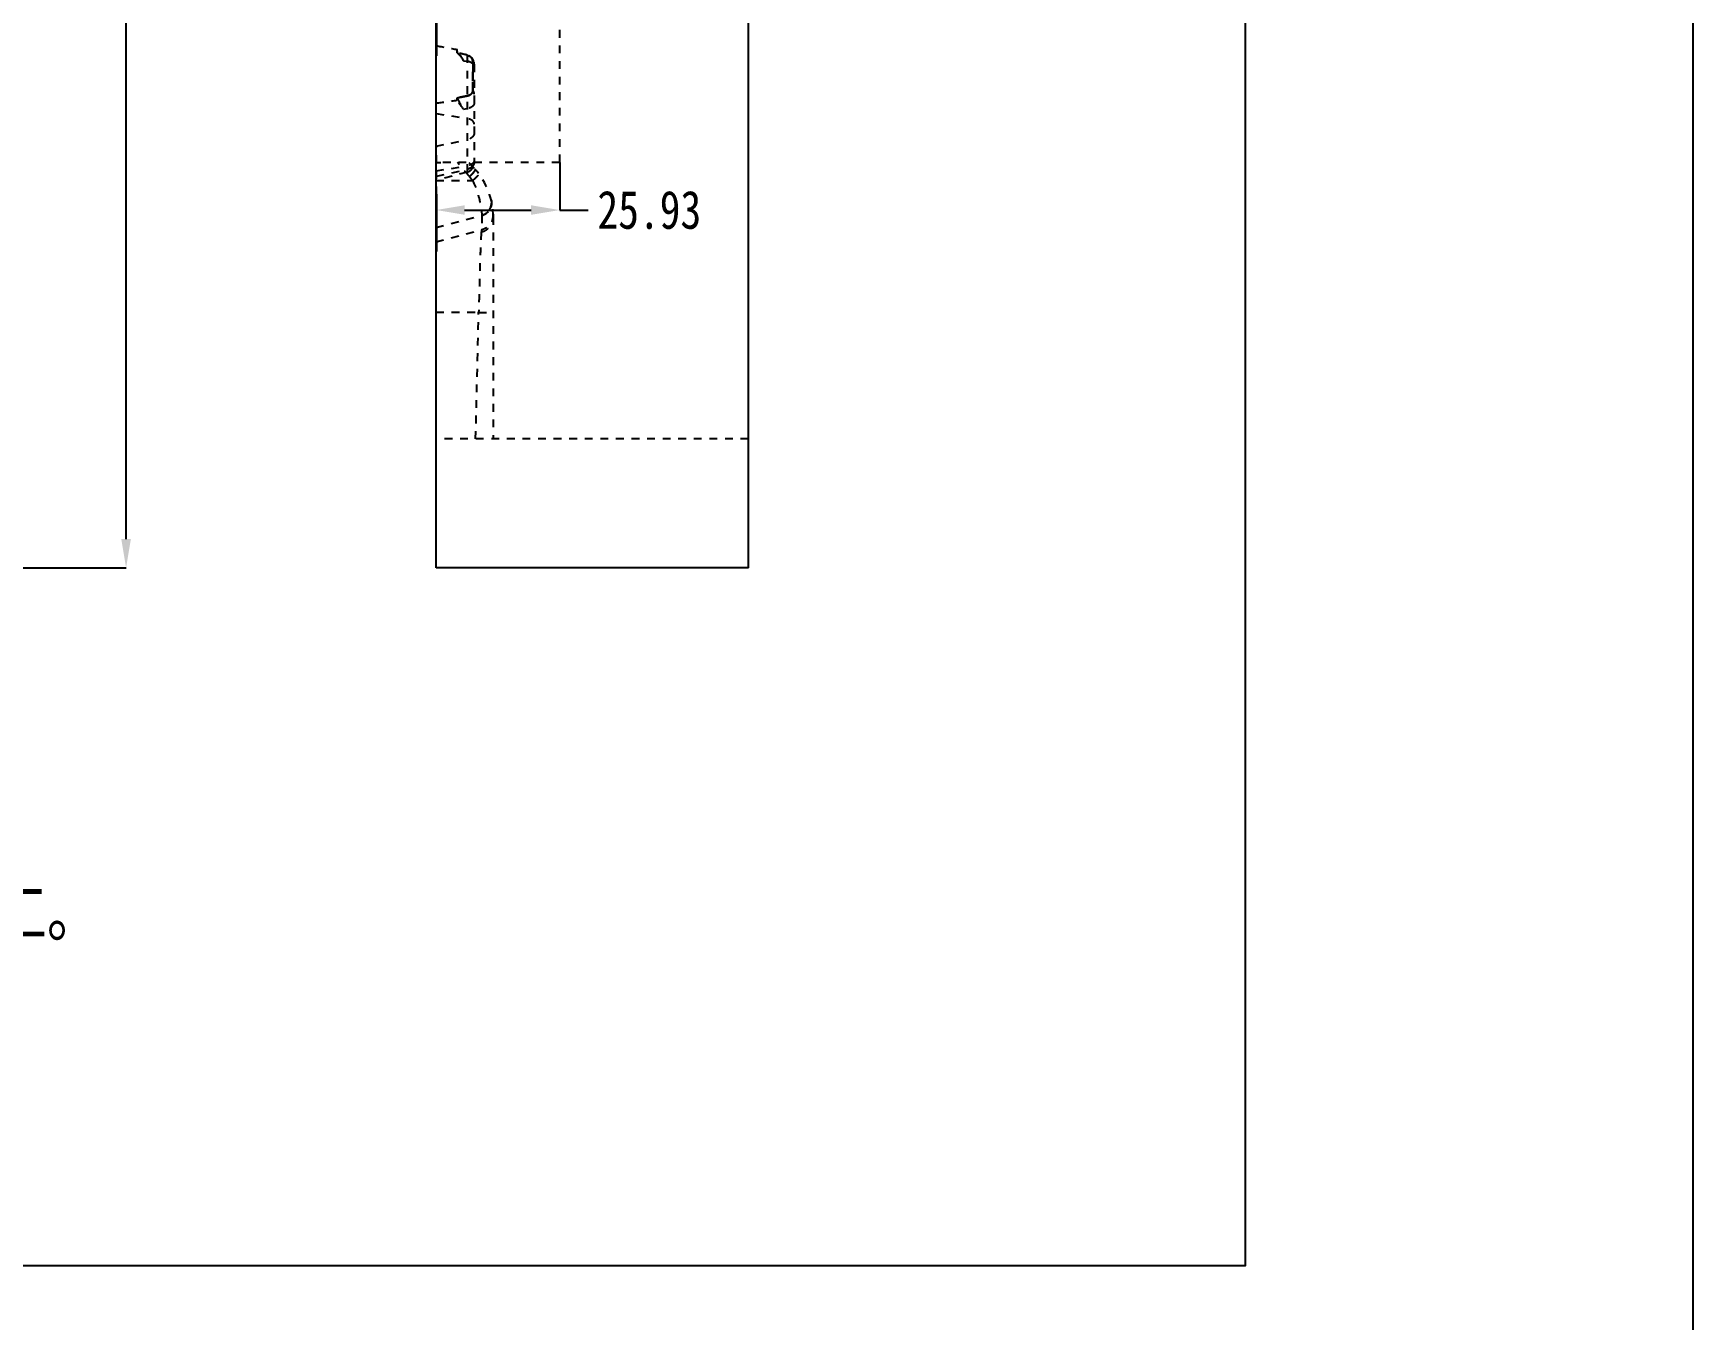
# Model space of a CAD drawing. Header units: millimetres. Extents: x 835 to 1873, y -1769 to 372.
# Drawn here: x 1525 to 1873.1, y -770.1 to -500.3 of the extents above; entities that cross this region are included whole.
import ezdxf

# ---------------------------------------------------------------- set-up
doc = ezdxf.new("R2010")
doc.units = ezdxf.units.MM
doc.header["$LTSCALE"] = 16.335
doc.header["$PDMODE"] = 3
doc.header["$PDSIZE"] = 0.3125
doc.linetypes.add('HIDDEN', pattern=[0.2, 0.1, -0.1])
doc.layers.get('0').update_dxf_attribs({"linetype": 'CONTINUOUS'})
doc.layers.get('Defpoints').update_dxf_attribs({"linetype": 'CONTINUOUS'})
doc.layers.add('DEFAULT_2', color=8, linetype='HIDDEN')
doc.styles.get("Standard").update_dxf_attribs({"font": 'txt', "width": 0.8})
doc.dimstyles.get("Standard").update_dxf_attribs({"dimtxt": 0.15625, "dimasz": 0.1875, "dimexe": 0.125, "dimexo": 0.0625, "dimtad": 0, "dimtih": 1, "dimtoh": 1, "dimdsep": 46, "dimtxsty": 'Standard', "dimcen": 0.09, "dimadec": 0, "dimazin": 0, "dimtp": 0.01, "dimtm": 0.01, "dimtfac": 1, "dimtofl": 0, "dimtmove": 0, "dimatfit": 3, "dimfxl": 0, "dimtolj": 1, "dimarcsym": 0})

# ---------------------------------------------------------------- blocks, each defined once
blk = doc.blocks.new('*D64')
at = {"color": 4, "lineweight": -2}
for p, q in [((1462.03, -272.42), (1544.52, -272.42)), ((1544.52, -278.42), (1544.52, -413.83)), ((1544.52, -606.42), (1544.52, -442.63)), ((1462.03, -612.42), (1544.52, -612.42))]:
    blk.add_line(p, q, dxfattribs=at)
at = {"color": 4}
for points in [[(1543.52, -278.42), (1545.52, -278.42), (1544.52, -272.42)], [(1543.52, -606.42), (1545.52, -606.42), (1544.52, -612.42)]]:
    blk.add_solid(points, dxfattribs=at)
at = {"layer": 'Defpoints', "color": 0}
for p in [(1462.03, -272.42), (1462.03, -612.42), (1544.52, -612.42)]:
    blk.add_point(p, dxfattribs=at)
at = {"color": 6, "insert": (1544.52, -428.23), "char_height": 8, "attachment_point": 5, "rotation": 90}
blk.add_mtext('\\A1;340.00', dxfattribs=at)
blk = doc.blocks.new('*D65')
at = {"color": 4, "lineweight": -2}
for p, q in [((1635.46, -527.42), (1635.46, -537.41)), ((1609.53, -534.76), (1609.53, -537.41)), ((1615.53, -537.41), (1629.46, -537.41)), ((1635.46, -537.41), (1641.46, -537.41))]:
    blk.add_line(p, q, dxfattribs=at)
at = {"color": 4}
for points in [[(1615.53, -536.41), (1615.53, -538.41), (1609.53, -537.41)], [(1629.46, -536.41), (1629.46, -538.41), (1635.46, -537.41)]]:
    blk.add_solid(points, dxfattribs=at)
at = {"layer": 'Defpoints', "color": 0}
for p in [(1635.46, -527.42), (1609.53, -534.76), (1609.53, -537.41)]:
    blk.add_point(p, dxfattribs=at)
at = {"color": 6, "insert": (1654.26, -537.41), "char_height": 8, "attachment_point": 5}
blk.add_mtext('\\A1;25.93', dxfattribs=at)

msp = doc.modelspace()

# ---------------------------------------------------------------- linework, layer by layer
at = {"color": 7, "linetype": 'Continuous'}
for p, q in [((1675.034, -612.42), (1675.034, -272.42)), ((1609.534, -612.42), (1609.534, -452.966)), ((1609.634, -493.047), (1609.634, -505.047)), ((1609.534, -505.047), (1609.634, -505.047)), ((1609.534, -534.108), (1609.634, -534.108)), ((1609.634, -534.108), (1609.634, -546.108)), ((1609.534, -546.108), (1609.634, -546.108)), ((1675.034, -612.42), (1609.534, -612.42))]:
    msp.add_line(p, q, dxfattribs=at)
for points in [[(834.681, 372.378), (1873.117, 372.378), (1873.117, -1769.492), (834.681, -1769.492)], [(1041.792, -194.361), (1779.21, -194.361), (1779.21, -758.821), (1041.792, -758.821)]]:
    msp.add_lwpolyline(points, close=True)
at = {"layer": 'DEFAULT_2', "color": 8, "linetype": 'HIDDEN'}
for p, q in [((1635.464, -527.42), (1635.464, -323.42)), ((1609.634, -504.343), (1609.534, -504.343)), ((1613.922, -503.75), (1613.923, -504.423)), ((1613.923, -504.088), (1613.922, -503.75)), ((1613.923, -504.423), (1613.923, -504.088)), ((1615.3, -506.101), (1616.052, -506.222)), ((1616.052, -504.929), (1616.421, -505.066)), ((1616.052, -504.929), (1616.052, -529.446)), ((1617.247, -506.378), (1617.247, -506.867)), ((1617.247, -506.867), (1617.248, -507.179)), ((1617.248, -507.179), (1617.248, -507.396)), ((1617.248, -507.396), (1617.25, -508.43)), ((1617.534, -506.859), (1617.534, -527.514)), ((1617.252, -509.424), (1617.25, -508.43)), ((1617.254, -510.389), (1617.252, -509.424)), ((1617.258, -512.252), (1617.254, -510.389)), ((1613.94, -513.879), (1613.941, -514.389)), ((1613.941, -514.135), (1613.94, -513.879)), ((1613.941, -514.389), (1613.941, -514.135)), ((1609.534, -517.173), (1616.052, -518.223)), ((1615.3, -516.27), (1616.052, -516.149)), ((1609.534, -524.028), (1616.052, -522.684)), ((1609.634, -524.157), (1609.534, -524.178)), ((1609.634, -534.108), (1609.634, -524.157)), ((1609.534, -529.199), (1616.052, -528.149)), ((1609.634, -530.303), (1616.052, -528.882)), ((1635.464, -527.42), (1610.56, -527.42)), ((1616.411, -527.42), (1617.683, -528.834)), ((1616.052, -529.446), (1609.534, -531.193)), ((1609.534, -531.057), (1609.634, -531.033)), ((1609.534, -531.222), (1617.177, -531.222)), ((1609.534, -541.07), (1619.127, -538.538)), ((1621.534, -538.869), (1621.534, -585.42)), ((1609.534, -544.088), (1619.06, -541.574)), ((1609.634, -543.716), (1609.534, -543.716)), ((1609.534, -558.86), (1618.466, -558.86)), ((1675.034, -585.42), (1609.534, -585.42))]:
    msp.add_line(p, q, dxfattribs=at)
for centre, radius, start, end in [((1610.818, -508.151), 4.874, 39.771, 42.63443), ((1615.667, -506.595), 1.706, 59.77557, 63.7023), ((1615.534, -506.857), 2, 0, 63.6263), ((1615.86, -506.338), 1.382, 34.81313, 43.54046), ((1615.878, -506.324), 1.36, 27.66556, 34.77965), ((1615.858, -506.334), 1.382, 18.59485, 27.62214), ((1615.782, -506.359), 1.463, 12.99685, 18.58822), ((1594.778, -405.686), 109.877, 280.04374, 280.42533), ((1629.38, -506.803), 16.984, 204.62241, 206.97959), ((1598.012, -423.313), 91.956, 280.43049, 280.63956), ((1600.099, -434.415), 80.66, 280.63886, 280.9095), ((1603.194, -450.398), 64.38, 280.89686, 281.52041), ((1616.194, -512.285), 1.06, 328.15564, 338.39105), ((1616.165, -512.274), 1.091, 338.43778, 345.1046), ((476.483, -1496.374), 1494.264, 40.274377, 40.424747), ((479.148, -1494.103), 1490.763, 40.274005, 40.424728), ((1615.534, -527.514), 2, 285, 0), ((1615.868, -527.128), 1.71, 317.12166, 319.06983), ((1616.175, -527.285), 1.36, 354.24192, 359.9868), ((1606.534, -538.869), 15, 0, 41.98721), ((1607.035, -538.472), 12.467, 35.56043, 40.29944), ((1607.062, -538.451), 12.433, 35.55403, 40.30583), ((1618.46, -535.902), 2.71, 324.07926, 13.97745), ((1618.427, -535.877), 2.752, 284.72739, 324.03269), ((1618.248, -538.404), 3.277, 342.79806, 2.17153), ((-6047.582, -388.049), 7667.951, 358.5250646, 358.7235808), ((-6012.548, -388.891), 7632.907, 358.5246137, 358.7240414)]:
    msp.add_arc(centre, radius, start, end, dxfattribs=at)
for centre, major_axis, ratio, start_param, end_param in [((1647.529, -438.42), (331.947, -55.984), 0.2084257, -1.650299, -1.6370097), ((1646.18, -438.42), (331.947, 55.984), 0.2084257, -1.7164887, -1.7031481), ((1610.56, -438.42), (332.153, 0), 0.2679492, -1.5738862, -1.5707963)]:
    msp.add_ellipse(centre, major_axis=major_axis, ratio=ratio, start_param=start_param, end_param=end_param, dxfattribs=at)
for points in [[(1615.3, -506.101), (1614.84, -505.318), (1614.381, -504.534), (1613.922, -503.75)], [(1616.052, -504.929), (1615.345, -504.749), (1614.635, -504.583), (1613.923, -504.423)], [(1617.27, -506.787), (1617.224, -506.738), (1617.173, -506.693), (1617.121, -506.652)], [(1617.247, -506.378), (1617.246, -506.261), (1617.233, -506.144), (1617.207, -506.03)], [(1617.534, -507.168), (1617.534, -507.029), (1617.508, -506.888), (1617.461, -506.758)], [(1615.3, -516.27), (1614.847, -515.643), (1614.394, -515.016), (1613.941, -514.389)], [(1617.22, -512.555), (1617.246, -512.457), (1617.259, -512.354), (1617.258, -512.252)], [(1617.527, -527.421), (1617.514, -527.556), (1617.479, -527.691), (1617.428, -527.816)]]:
    msp.add_open_spline(points, degree=3, dxfattribs=at)
for points, knots in [([(1613.923, -504.423), (1614.041, -504.502), (1614.279, -504.707), (1614.765, -505.251), (1615.09, -505.743), (1615.3, -506.101)], [0, 0, 0, 0, 0.19451, 0.4293557, 1, 1, 1, 1]), ([(1613.923, -504.423), (1613.949, -504.44), (1614.056, -504.517), (1614.157, -504.604), (1614.23, -504.674)], [0, 0, 0, 0, 0.2306639, 1, 1, 1, 1]), ([(1614.23, -504.674), (1614.245, -504.688), (1614.304, -504.745), (1614.361, -504.804), (1614.403, -504.85)], [0, 0, 0, 0, 0.2415984, 1, 1, 1, 1]), ([(1614.564, -505.033), (1614.594, -505.069), (1614.718, -505.223), (1614.835, -505.382), (1614.921, -505.506)], [0, 0, 0, 0, 0.2379518, 1, 1, 1, 1]), ([(1614.921, -505.506), (1614.953, -505.552), (1615.085, -505.747), (1615.209, -505.947), (1615.3, -506.101)], [0, 0, 0, 0, 0.2407536, 1, 1, 1, 1]), ([(1617.534, -507.384), (1617.534, -507.25), (1617.447, -506.96), (1617.114, -506.613), (1616.632, -506.354), (1616.254, -506.255), (1616.052, -506.222)], [0, 0, 0, 0, 0.1980535, 0.4264598, 0.6961041, 1, 1, 1, 1]), ([(1616.645, -506.384), (1616.599, -506.366), (1616.406, -506.295), (1616.205, -506.247), (1616.052, -506.222)], [0, 0, 0, 0, 0.2418833, 1, 1, 1, 1]), ([(1616.422, -505.065), (1616.563, -505.135), (1616.812, -505.304), (1617.152, -505.735), (1617.246, -506.131), (1617.247, -506.378)], [0, 0, 0, 0, 0.2896958, 0.5452852, 1, 1, 1, 1]), ([(1616.862, -505.386), (1616.839, -505.361), (1616.737, -505.261), (1616.62, -505.176), (1616.525, -505.121)], [0, 0, 0, 0, 0.2389321, 1, 1, 1, 1]), ([(1617.121, -506.652), (1617.087, -506.625), (1616.939, -506.519), (1616.774, -506.436), (1616.645, -506.384)], [0, 0, 0, 0, 0.2361178, 1, 1, 1, 1]), ([(1617.534, -507.168), (1617.534, -507.029), (1617.482, -506.743), (1617.337, -506.492), (1617.247, -506.378)], [0, 0, 0, 0, 0.4884282, 1, 1, 1, 1]), ([(1617.461, -506.758), (1617.449, -506.724), (1617.393, -506.59), (1617.315, -506.464), (1617.247, -506.378)], [0, 0, 0, 0, 0.2450947, 1, 1, 1, 1]), ([(1617.534, -507.384), (1617.534, -507.279), (1617.483, -507.055), (1617.35, -506.871), (1617.27, -506.787)], [0, 0, 0, 0, 0.4750614, 1, 1, 1, 1]), ([(1617.25, -508.43), (1617.251, -508.761), (1617.253, -510.035), (1617.256, -511.309), (1617.258, -512.252)], [0, 0, 0, 0, 0.2593682, 1, 1, 1, 1]), ([(1616.052, -513.48), (1615.877, -513.516), (1615.174, -513.656), (1614.47, -513.785), (1613.94, -513.879)], [0, 0, 0, 0, 0.2490628, 1, 1, 1, 1]), ([(1613.94, -513.879), (1614.143, -514.322), (1614.561, -515.14), (1615.047, -515.921), (1615.3, -516.27)], [0, 0, 0, 0, 0.5303839, 1, 1, 1, 1]), ([(1617.093, -512.848), (1616.996, -513.002), (1616.68, -513.295), (1616.28, -513.434), (1616.052, -513.48)], [0, 0, 0, 0, 0.4389272, 1, 1, 1, 1]), ([(1616.052, -513.48), (1616.095, -513.472), (1616.26, -513.433), (1616.42, -513.376), (1616.533, -513.323)], [0, 0, 0, 0, 0.2619333, 1, 1, 1, 1]), ([(1617.534, -514.987), (1617.534, -515.121), (1617.447, -515.411), (1617.114, -515.758), (1616.632, -516.017), (1616.254, -516.116), (1616.052, -516.149)], [0, 0, 0, 0, 0.1980535, 0.4264598, 0.6961041, 1, 1, 1, 1]), ([(1616.533, -513.323), (1616.562, -513.309), (1616.67, -513.254), (1616.771, -513.187), (1616.84, -513.131)], [0, 0, 0, 0, 0.2647081, 1, 1, 1, 1]), ([(1616.84, -513.131), (1616.867, -513.109), (1616.963, -513.024), (1617.045, -512.924), (1617.095, -512.844)], [0, 0, 0, 0, 0.2661287, 1, 1, 1, 1]), ([(1617.258, -512.252), (1617.258, -512.303), (1617.246, -512.51), (1617.176, -512.715), (1617.093, -512.848)], [0, 0, 0, 0, 0.2448288, 1, 1, 1, 1]), ([(1617.534, -513.094), (1617.534, -512.947), (1617.485, -512.646), (1617.346, -512.376), (1617.258, -512.252)], [0, 0, 0, 0, 0.4928066, 1, 1, 1, 1]), ([(1617.534, -519.384), (1617.534, -519.251), (1617.447, -518.96), (1617.114, -518.613), (1616.632, -518.354), (1616.254, -518.255), (1616.052, -518.223)], [0, 0, 0, 0, 0.1980535, 0.4264598, 0.6961041, 1, 1, 1, 1]), ([(1617.534, -521.197), (1617.534, -521.365), (1617.456, -521.717), (1617.131, -522.168), (1616.646, -522.509), (1616.257, -522.641), (1616.052, -522.684)], [0, 0, 0, 0, 0.2239993, 0.4623392, 0.7218121, 1, 1, 1, 1]), ([(1617.534, -526.987), (1617.534, -527.121), (1617.447, -527.412), (1617.114, -527.759), (1616.632, -528.018), (1616.254, -528.117), (1616.052, -528.149)], [0, 0, 0, 0, 0.1980535, 0.4264598, 0.6961041, 1, 1, 1, 1]), ([(1617.534, -527.285), (1617.534, -527.466), (1617.458, -527.839), (1617.022, -528.498), (1616.449, -528.794), (1616.052, -528.882)], [0, 0, 0, 0, 0.2326695, 0.475552, 1, 1, 1, 1]), ([(1616.645, -528.659), (1616.599, -528.685), (1616.41, -528.78), (1616.207, -528.847), (1616.052, -528.882)], [0, 0, 0, 0, 0.2466477, 1, 1, 1, 1]), ([(1617.683, -528.834), (1617.73, -528.886), (1617.696, -529.048), (1617.603, -529.224), (1617.471, -529.424), (1617.294, -529.646), (1616.989, -529.988), (1616.729, -530.24), (1616.543, -530.408)], [0, 0, 0, 0, 0.1051847, 0.1965138, 0.3149467, 0.4584388, 0.6235765, 1, 1, 1, 1]), ([(1616.543, -530.408), (1616.729, -530.24), (1616.989, -529.988), (1617.294, -529.646), (1617.471, -529.424), (1617.603, -529.224), (1617.696, -529.048), (1617.73, -528.886), (1617.683, -528.834)], [0, 0, 0, 0, 0.3764244, 0.5415625, 0.685055, 0.803488, 0.894817, 1, 1, 1, 1]), ([(1617.121, -528.291), (1617.087, -528.327), (1616.944, -528.469), (1616.778, -528.586), (1616.645, -528.659)], [0, 0, 0, 0, 0.2445648, 1, 1, 1, 1]), ([(1617.428, -527.816), (1617.412, -527.855), (1617.341, -528.009), (1617.243, -528.151), (1617.16, -528.248)], [0, 0, 0, 0, 0.2460036, 1, 1, 1, 1]), ([(1617.177, -531.222), (1617.377, -531.069), (1617.658, -530.84), (1617.992, -530.528), (1618.188, -530.325), (1618.339, -530.14), (1618.447, -529.978), (1618.501, -529.824), (1618.46, -529.77)], [0, 0, 0, 0, 0.3793753, 0.5452944, 0.6891365, 0.8074787, 0.8982129, 1, 1, 1, 1]), ([(1617.177, -531.222), (1617.572, -532.003), (1618.192, -533.539), (1618.692, -535.447), (1618.937, -536.778), (1619.047, -537.544), (1619.106, -538.111), (1619.127, -538.421), (1619.127, -538.538)], [0, 0, 0, 0, 0.3447146, 0.6493634, 0.7753237, 0.8779376, 0.9536954, 1, 1, 1, 1]), ([(1621.09, -535.247), (1621.175, -535.588), (1621.211, -536.31), (1620.846, -537.328), (1620.122, -538.133), (1619.468, -538.448), (1619.127, -538.538)], [0, 0, 0, 0, 0.2493966, 0.4988843, 0.7490237, 1, 1, 1, 1]), ([(1619.021, -542.013), (1619.375, -541.925), (1620.056, -541.633), (1620.878, -540.898), (1621.411, -539.943), (1621.534, -539.224), (1621.534, -538.869)], [0, 0, 0, 0, 0.2536399, 0.5045195, 0.7528732, 1, 1, 1, 1]), ([(1621.522, -538.28), (1621.537, -538.647), (1621.439, -539.393), (1620.926, -540.395), (1620.108, -541.171), (1619.418, -541.481), (1619.06, -541.574)], [0, 0, 0, 0, 0.249183, 0.498621, 0.748834, 1, 1, 1, 1]), ([(1619.127, -538.538), (1619.124, -539.041), (1619.143, -540.053), (1619.108, -541.067), (1619.06, -541.574)], [0, 0, 0, 0, 0.4965993, 1, 1, 1, 1]), ([(1619.127, -538.538), (1619.124, -539.041), (1619.143, -540.053), (1619.108, -541.067), (1619.06, -541.574)], [0, 0, 0, 0, 0.4966045, 1, 1, 1, 1]), ([(1619.021, -542.013), (1618.992, -542.351), (1618.941, -543.163), (1618.843, -545.275), (1618.733, -548.708), (1618.603, -553.512), (1618.515, -557.015), (1618.466, -558.86)], [0, 0, 0, 0, 0.0603281, 0.1446725, 0.3763635, 0.6715721, 1, 1, 1, 1]), ([(1619.06, -541.574), (1619.057, -541.604), (1619.042, -541.751), (1619.031, -541.897), (1619.021, -542.013)], [0, 0, 0, 0, 0.2073778, 1, 1, 1, 1]), ([(1619.06, -541.574), (1619.057, -541.604), (1619.042, -541.751), (1619.031, -541.897), (1619.021, -542.013)], [0, 0, 0, 0, 0.207385, 1, 1, 1, 1]), ([(1618.466, -558.86), (1618.678, -558.865), (1619.088, -558.873), (1619.674, -558.883), (1620.199, -558.889), (1620.649, -558.891), (1620.972, -558.89), (1621.184, -558.887), (1621.306, -558.884), (1621.4, -558.879), (1621.473, -558.875), (1621.507, -558.868), (1621.534, -558.865), (1621.534, -558.86)], [0, 0, 0, 0, 0.2071412, 0.4000463, 0.5726793, 0.7205922, 0.8399343, 0.8879249, 0.9276548, 0.9588131, 0.9812586, 0.9949225, 1, 1, 1, 1])]:
    msp.add_open_spline(points, degree=3, knots=knots, dxfattribs=at)

# ---------------------------------------------------------------- texts
at = {"insert": (1331.58, -654.689), "char_height": 15, "width": 422.28077, "attachment_point": 1}
msp.add_mtext('{\\fSimSun|b0|i0|c134|p2;后模芯^J\\H0.66667x;1.用旧模芯分型面飞掉10mm后按图纸加工。\\P2.增加四支顶针。\\P3.增加四个锁镶件螺丝过孔}', dxfattribs=at)

# ---------------------------------------------------------------- dimensions: what is measured, and where the dimension line sits
dim = msp.add_linear_dim(base=(1544.517, -612.42), p1=(1462.033, -272.42), p2=(1462.033, -612.42), angle=90, dimstyle='Standard', override={"dimtxt": 8, "dimasz": 6, "dimexe": 0, "dimexo": 0, "dimgap": 0, "dimtih": 0, "dimtoh": 0, "dimzin": 0, "dimcen": 0, "dimclrd": 4, "dimclre": 4, "dimclrt": 6, "dimtp": 0, "dimtm": 0, "dimtzin": 0})
dim.commit()
dim.dimension.update_dxf_attribs({"geometry": '*D64', "text_midpoint": (1544.517, -428.23), "dimtype": 160})
dim = msp.add_linear_dim(base=(1609.534, -537.411), p1=(1635.464, -527.42), p2=(1609.534, -534.764), dimstyle='Standard', override={"dimtxt": 8, "dimasz": 6, "dimexe": 0, "dimexo": 0, "dimgap": 0, "dimtih": 0, "dimtoh": 0, "dimzin": 0, "dimcen": 0, "dimclrd": 4, "dimclre": 4, "dimclrt": 6, "dimtp": 0, "dimtm": 0, "dimtzin": 0})
dim.commit()
dim.dimension.update_dxf_attribs({"geometry": '*D65', "text_midpoint": (1654.264, -537.411), "dimtype": 160})

doc.saveas('drawing.dxf')
